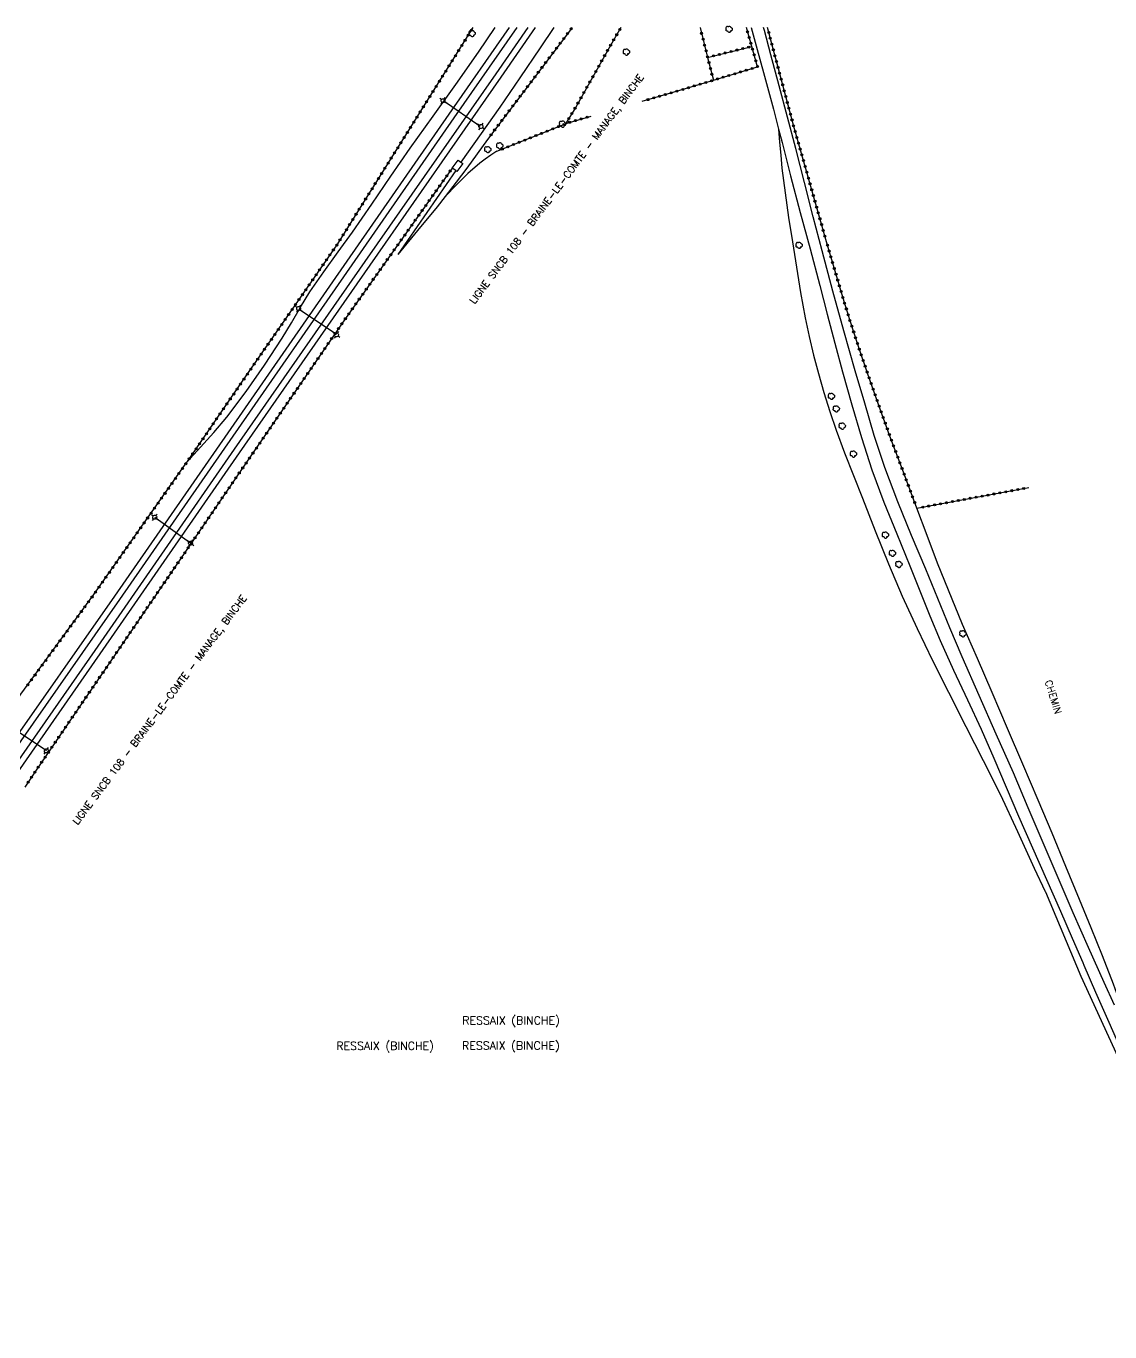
# Model space of a CAD drawing. Header units: millimetres. Extents: x 138000 to 139001, y 123000 to 124000.
# Drawn here: x 138395.1 to 138664.3, y 123676 to 124000.4 of the extents above; entities that cross this region are included whole.
import ezdxf
from ezdxf.enums import TextEntityAlignment as Align

# ---------------------------------------------------------------- set-up
doc = ezdxf.new("R2010")
doc.units = ezdxf.units.MM
doc.layers.get('0').update_dxf_attribs({"linetype": 'CONTINUOUS'})
for name, color, linetype in [('W0071', 7, 'CONTINUOUS'), ('W0104', 1, 'CONTINUOUS'), ('W0211', 2, 'CONTINUOUS'), ('W0214', 2, 'CONTINUOUS'), ('W0300', 7, 'CONTINUOUS'), ('W0322', 7, 'CONTINUOUS'), ('W0323', 7, 'CONTINUOUS'), ('W0330', 7, 'CONTINUOUS'), ('W0610', 7, 'CONTINUOUS'), ('W0611', 7, 'CONTINUOUS'), ('W0700', 7, 'CONTINUOUS'), ('W0980', 7, 'CONTINUOUS'), ('W0989', 7, 'CONTINUOUS')]:
    doc.layers.add(name, color=color, linetype=linetype)
doc.styles.get("Standard").update_dxf_attribs({"font": 'romans.shx', "width": 0.85})

# ---------------------------------------------------------------- blocks, each defined once
blk = doc.blocks.new('T610')
for p, q in [((-0.500001, 0), (-1.000002, 0)), ((0, 0.500001), (0, 1.000002)), ((0.500001, 0), (1.000002, 0)), ((0, -0.500001), (0, -1.000002))]:
    blk.add_line(p, q)
blk.add_ellipse((0, 0), major_axis=(-0.353554, 0.353554), ratio=1, start_param=3.926990817, end_param=10.2101761242)
blk = doc.blocks.new('T300')
for p, q in [((-0.8, 0.51), (-0.86, 0.34)), ((-0.86, 0.34), (-0.86, 0.17)), ((-0.86, 0.17), (-0.74, 0.06)), ((-0.69, 0.63), (-0.8, 0.51)), ((-0.8, -0.06), (-0.74, 0.06)), ((-0.74, 0.06), (-0.69, 0.11)), ((-0.57, 0.69), (-0.69, 0.63)), ((-0.46, 0.69), (-0.57, 0.69)), ((-0.29, 0.63), (-0.46, 0.69)), ((-0.29, 0.63), (-0.17, 0.74)), ((-0.23, 0.57), (-0.29, 0.63)), ((-0.17, 0.74), (-0.06, 0.8)), ((-0.06, 0.8), (0.06, 0.8)), ((0.06, 0.8), (0.23, 0.74)), ((0.23, 0.74), (0.34, 0.63)), ((0.34, 0.63), (0.4, 0.51)), ((0.46, 0.46), (0.34, 0.46)), ((0.4, 0.51), (0.4, 0.46)), ((0.57, 0.4), (0.46, 0.46)), ((0.57, 0.4), (0.69, 0.29)), ((0.69, 0.29), (0.74, 0.17)), ((0.74, 0.06), (0.69, -0.17)), ((0.74, 0.17), (0.74, 0.06)), ((-0.8, -0.17), (-0.8, -0.06)), ((-0.8, -0.23), (-0.8, -0.17)), ((-0.74, -0.34), (-0.8, -0.23)), ((-0.69, -0.4), (-0.74, -0.34)), ((-0.51, -0.46), (-0.69, -0.4)), ((-0.4, -0.46), (-0.51, -0.46)), ((-0.4, -0.46), (-0.34, -0.46)), ((-0.34, -0.46), (-0.34, -0.4)), ((-0.34, -0.51), (-0.34, -0.46)), ((-0.29, -0.63), (-0.34, -0.51)), ((-0.17, -0.74), (-0.29, -0.63)), ((-0.06, -0.8), (-0.17, -0.74)), ((0.06, -0.8), (-0.06, -0.8)), ((0.17, -0.74), (0.06, -0.8)), ((0.23, -0.69), (0.17, -0.74)), ((0.29, -0.46), (0.23, -0.46)), ((0.29, -0.63), (0.23, -0.69)), ((0.46, -0.4), (0.29, -0.46)), ((0.34, -0.51), (0.29, -0.63)), ((0.34, -0.51), (0.34, -0.46)), ((0.57, -0.34), (0.46, -0.4)), ((0.63, -0.29), (0.57, -0.34)), ((0.69, -0.17), (0.63, -0.29))]:
    blk.add_line(p, q)
blk = doc.blocks.new('t323o')
at = {"color": 0, "linetype": 'Continuous'}
for radius in [0.25, 0.15]:
    blk.add_circle((0, 0), radius, dxfattribs=at)
blk = doc.blocks.new('t322o')
at = {"color": 0, "linetype": 'Continuous'}
for radius in [0.25, 0.15]:
    blk.add_circle((0, 0), radius, dxfattribs=at)

msp = doc.modelspace()

# ---------------------------------------------------------------- linework, layer by layer
at = {"layer": 'W0071'}
for points in [[(138575.18, 124000), (138576.45, 123995.48), (138578.52, 123987.97), (138580.71, 123979.71), (138581.97, 123974.79), (138582.84, 123971.44), (138584.98, 123963.17), (138587.38, 123954.1), (138589.79, 123945.04), (138592.19, 123935.97), (138594.05, 123928.8), (138595.92, 123921.62), (138597.86, 123914.47), (138600.16, 123906.32), (138602.56, 123898.21), (138605.18, 123890.17), (138608.14, 123882.15), (138611.33, 123874.21), (138614.55, 123866.29), (138617.04, 123860.09), (138619.55, 123853.89), (138622.14, 123847.74), (138625.46, 123840.36), (138628.9, 123833.04), (138632.27, 123825.69), (138635.41, 123818.52), (138638.5, 123811.32), (138641.6, 123804.13), (138645.07, 123796.25), (138648.56, 123788.38), (138652.03, 123780.49), (138654.93, 123773.8), (138657.53, 123767.77), (138657.82, 123767.11), (138660.7, 123760.41), (138664, 123752.9), (138667.3, 123745.39)], [(138665.41, 123757.16), (138662.83, 123762.79), (138658.98, 123771.45), (138655.18, 123780.14), (138651.4, 123788.83), (138647.69, 123797.51), (138644.01, 123806.2), (138640.3, 123814.87), (138636.06, 123824.48), (138631.77, 123834.07), (138627.57, 123843.69), (138624.52, 123850.92), (138621.51, 123858.18), (138618.52, 123865.44), (138615.03, 123873.82), (138611.57, 123882.21), (138608.37, 123890.69), (138605.76, 123898.65), (138603.37, 123906.7), (138601.04, 123914.76), (138598.2, 123924.65), (138595.45, 123934.57), (138592.78, 123944.52), (138590.59, 123953.01), (138588.45, 123961.51), (138586.27, 123970.01), (138584.21, 123977.76), (138582.12, 123985.51), (138580.04, 123993.26), (138578.46, 123999.27), (138578.27, 124000)]]:
    msp.add_lwpolyline(points, dxfattribs=at)
at = {"layer": 'W0104'}
msp.add_lwpolyline([(138500.93, 123965.12), (138502.38, 123967.09), (138503.08, 123966.58), (138503.53, 123966.25), (138502.08, 123964.28), (138501.81, 123964.47)], close=True, dxfattribs=at)
at = {"layer": 'W0211'}
for points in [[(138435.02, 123892.07), (138438.35, 123895.75), (138441.68, 123899.44), (138444.9, 123903.21), (138449.74, 123909.57), (138454.28, 123916.15), (138458.63, 123922.87), (138460.95, 123926.69), (138463.2, 123930.54), (138465.55, 123934.34), (138468.98, 123939.35), (138472.57, 123944.26), (138476.14, 123949.18), (138480.94, 123956.13), (138485.69, 123963.11), (138490.49, 123970.06), (138496.14, 123978), (138501.84, 123985.91), (138507.45, 123993.87), (138511.57, 124000)], [(138526.11, 124000), (138522.72, 123994.96), (138517.74, 123987.56), (138512.7, 123980.2), (138509.51, 123975.65), (138506.29, 123971.11), (138503.08, 123966.58)], [(138581.97, 123974.79), (138582.24, 123971.56), (138582.51, 123968.33), (138582.82, 123965.1), (138583.58, 123958.98), (138584.48, 123952.87), (138585.43, 123946.77), (138586.39, 123940.47), (138587.4, 123934.17), (138588.57, 123927.91), (138589.58, 123923.28), (138590.68, 123918.66), (138591.88, 123914.07), (138593.25, 123909.36), (138594.72, 123904.67), (138596.28, 123900.02), (138598.35, 123894.35), (138600.56, 123888.73), (138602.8, 123883.12), (138606, 123874.96), (138609.26, 123866.82), (138612.68, 123858.75), (138616.38, 123850.75), (138620.25, 123842.82), (138624.16, 123834.92), (138628.46, 123826.4), (138632.81, 123817.92), (138637.08, 123809.39), (138641.31, 123800.33), (138645.44, 123791.23), (138648.24, 123785.43)], [(138501.81, 123964.47), (138487.38, 123943.6)], [(138670.62, 123745.59), (138670, 123747.73), (138669.37, 123749.87), (138668.72, 123752.01), (138667.59, 123755.48), (138666.4, 123758.93), (138665.17, 123762.37), (138662.48, 123769.42), (138659.62, 123776.41), (138656.73, 123783.39), (138653.33, 123791.64), (138649.9, 123799.88), (138646.43, 123808.11), (138642.64, 123817.02), (138638.82, 123825.91), (138635.01, 123834.8), (138631.35, 123843.26), (138627.69, 123851.71), (138624.15, 123860.22), (138621.48, 123867), (138618.9, 123873.81), (138616.31, 123880.62)], [(138648.24, 123785.43), (138648.27, 123785.33), (138657.1, 123764.33), (138670.83, 123734.4), (138672.01, 123733.62)]]:
    msp.add_lwpolyline(points, dxfattribs=at)
at = {"layer": 'W0214'}
msp.add_lwpolyline([(138509.64, 123972.17), (138507.07, 123968.63), (138504.5, 123965.08), (138501.88, 123961.57), (138499.14, 123958.07), (138497.13, 123955.51), (138492.25, 123949.56), (138487.38, 123943.6)], dxfattribs=at)
at = {"layer": 'W0322'}
msp.add_lwpolyline([(138616.31, 123880.62), (138612.97, 123889.59), (138609.63, 123898.55), (138606.38, 123907.55), (138604.07, 123914.14), (138601.82, 123920.75), (138599.64, 123927.39), (138597.67, 123933.83), (138595.79, 123940.29), (138593.9, 123946.76)], dxfattribs=at)
at = {"layer": 'W0323'}
for points in [[(138376.57, 123809.73), (138385.39, 123822.37), (138393.78, 123834.4), (138411.89, 123859.19), (138435.02, 123892.07), (138435.13, 123892.23), (138449, 123912.44), (138472.29, 123946.07), (138506.08, 124000)], [(138530.64, 124000), (138530.25, 123999.47), (138509.64, 123972.17)], [(138542.79, 124000), (138539.53, 123994.39), (138531.6, 123980.28), (138529.08, 123976.12)], [(138548.09, 123981.69), (138555.25, 123983.77), (138565.79, 123986.95), (138576.76, 123990.25), (138575.31, 123995.35), (138573.98, 124000)], [(138562.5, 124000), (138564.36, 123992.61), (138565.79, 123986.95)], [(138593.9, 123946.76), (138585.74, 123975.43), (138579.21, 124000)], [(138564.36, 123992.61), (138575.31, 123995.35)], [(138511.96, 123969.29), (138529.08, 123976.12), (138529.73, 123976.38), (138535.39, 123978.02)], [(138500.93, 123965.12), (138474.17, 123927.43), (138450.74, 123893.34), (138397.54, 123815.53), (138394.76, 123811.3)], [(138616.31, 123880.62), (138644.15, 123885.74)]]:
    msp.add_lwpolyline(points, dxfattribs=at)
at = {"layer": 'W0330'}
msp.add_lwpolyline([(138511.96, 123969.29), (138510.54, 123968.32), (138509.12, 123967.36), (138507.74, 123966.36), (138504.75, 123963.75), (138501.94, 123960.91), (138499.14, 123958.07)], dxfattribs=at)
at = {"layer": 'W0611'}
for points in [[(138498.81, 123981.8), (138507.88, 123975.54)], [(138472.13, 123923.75), (138462.87, 123930)], [(138427.02, 123878.35), (138435.96, 123871.93)], [(138400.1, 123820.37), (138390.88, 123826.55)]]:
    msp.add_lwpolyline(points, dxfattribs=at)
at = {"layer": 'W0700'}
for points in [[(138515.06, 124000), (138500.06, 123978.48), (138474.71, 123941.98), (138445.18, 123899.36), (138417, 123858.79), (138389.47, 123819.34), (138359.84, 123776.7), (138330.5, 123734.4), (138302.06, 123693.54), (138289.84, 123676)], [(138516.92, 124000), (138501.31, 123977.61), (138475.97, 123941.11), (138446.44, 123898.48), (138418.26, 123857.92), (138390.72, 123818.47), (138361.1, 123775.82), (138331.75, 123733.53), (138303.32, 123692.66), (138291.71, 123676)], [(138294.36, 123676), (138316.94, 123708.48), (138348.77, 123754.02), (138381.58, 123801.36), (138412.18, 123845.29), (138446.85, 123895.24), (138479.3, 123941.9), (138511.81, 123988.56), (138519.75, 124000)], [(138296.22, 123676), (138318.2, 123707.6), (138350.02, 123753.14), (138382.84, 123800.49), (138413.44, 123844.42), (138448.1, 123894.37), (138480.55, 123941.02), (138513.06, 123987.69), (138521.61, 124000)]]:
    msp.add_lwpolyline(points, dxfattribs=at)

# ---------------------------------------------------------------- block references
at = {"layer": 'W0300'}
for p in [(138505.9, 123998.51), (138569.73, 123999.57), (138544.23, 123993.91), (138528.37, 123976.01), (138509.79, 123969.68), (138512.76, 123970.62), (138587.11, 123945.89), (138595.14, 123908.38), (138596.36, 123905.27), (138597.84, 123900.99), (138600.62, 123894.05), (138608.57, 123873.93), (138610.31, 123869.38), (138611.9, 123866.63), (138627.8, 123849.4)]:
    msp.add_blockref('T300', p, dxfattribs=at)
at = {"layer": 'W0322'}
for p, rotation in [((138594.14, 123945.93), 106.2925396265906), ((138594.56, 123944.5), 106.2925396265906), ((138594.98, 123943.06), 106.2925396265906), ((138595.4, 123941.62), 106.2925396265906), ((138595.82, 123940.18), 106.2949271494417), ((138596.24, 123938.74), 106.2949271494417), ((138596.66, 123937.3), 106.2949271494417), ((138597.08, 123935.86), 106.2949271494417), ((138597.5, 123934.42), 106.2949271494417), ((138597.93, 123932.98), 107.016373298122), ((138598.37, 123931.55), 107.016373298122), ((138598.81, 123930.11), 107.016373298122), ((138599.25, 123928.68), 107.016373298122), ((138599.69, 123927.24), 108.1081111774751), ((138600.16, 123925.82), 108.1081111774751), ((138600.63, 123924.39), 108.1081111774751), ((138601.09, 123922.97), 108.1081111774751), ((138601.56, 123921.54), 108.1081111774751), ((138602.03, 123920.12), 108.8577020971215), ((138602.52, 123918.7), 108.8577020971215), ((138603, 123917.28), 108.8577020971215), ((138603.49, 123915.86), 108.8577020971215), ((138603.97, 123914.44), 108.8577020971215), ((138604.46, 123913.02), 109.2753373273154), ((138604.96, 123911.61), 109.2753373273154), ((138605.45, 123910.19), 109.2753373273154), ((138605.95, 123908.78), 109.2753373273154), ((138606.45, 123907.36), 109.8613172894731), ((138606.96, 123905.95), 109.8613172894731), ((138607.47, 123904.54), 109.8613172894731), ((138607.98, 123903.13), 109.8613172894731), ((138608.49, 123901.72), 109.8613172894731), ((138609, 123900.31), 109.8613172894731), ((138609.5, 123898.9), 109.8613172894731), ((138610.02, 123897.49), 110.4333788862959), ((138610.55, 123896.08), 110.4333788862959), ((138611.07, 123894.68), 110.4333788862959), ((138611.6, 123893.27), 110.4333788862959), ((138612.12, 123891.87), 110.4333788862959), ((138612.64, 123890.46), 110.4333788862959), ((138613.17, 123889.06), 110.4389907699983), ((138613.69, 123887.65), 110.4389907699983), ((138614.21, 123886.24), 110.4389907699983), ((138614.74, 123884.84), 110.4389907699983), ((138615.26, 123883.43), 110.4389907699983), ((138615.79, 123882.03), 110.4389907699983)]:
    msp.add_blockref('t322o', p, dxfattribs=dict(at, rotation=rotation))
at = {"layer": 'W0323'}
for p, rotation in [((138504.89, 123998.1), 57.92776135267014), ((138505.69, 123999.37), 57.92776135267014), ((138529.53, 123998.51), 232.9454908162646), ((138530.43, 123999.71), 234.2658112021815), ((138541.76, 123998.24), 239.8205793568452), ((138542.52, 123999.54), 239.8205793568452), ((138562.85, 123998.58), 284.1577288147624), ((138574.27, 123998.98), 105.9150626697453), ((138579.53, 123998.81), 104.894947523918), ((138503.3, 123995.56), 57.92776135267014), ((138504.09, 123996.83), 57.92776135267014), ((138526.82, 123994.92), 232.9454908162646), ((138527.72, 123996.11), 232.9454908162646), ((138528.63, 123997.31), 232.9454908162646), ((138540.26, 123995.65), 239.8205793568452), ((138541.01, 123996.94), 239.8205793568452), ((138563.22, 123997.13), 284.1577288147624), ((138563.59, 123995.67), 284.1577288147624), ((138573.09, 123994.79), 14.03131776476493), ((138574.55, 123995.16), 14.03131776476493), ((138574.68, 123997.54), 105.9150626697453), ((138575.09, 123996.1), 105.9150626697453), ((138575.51, 123994.66), 105.920138453955), ((138579.91, 123997.36), 104.894947523918), ((138580.3, 123995.91), 104.894947523918), ((138500.91, 123991.75), 57.92776135267014), ((138501.7, 123993.02), 57.92776135267014), ((138502.5, 123994.29), 57.92776135267014), ((138524.11, 123991.33), 232.9454908162646), ((138525.01, 123992.52), 232.9454908162646), ((138525.91, 123993.72), 232.9454908162646), ((138538.03, 123991.73), 240.6644269109274), ((138538.77, 123993.04), 240.6644269109274), ((138539.5, 123994.35), 240.6644269109274), ((138563.96, 123994.22), 284.1577288147624), ((138564.32, 123992.76), 284.1577288147624), ((138564.69, 123991.31), 284.162256889113), ((138565.82, 123992.98), 14.03131776476493), ((138567.27, 123993.34), 14.03131776476493), ((138568.73, 123993.7), 14.03131776476493), ((138570.18, 123994.07), 14.03131776476493), ((138571.64, 123994.43), 14.03131776476493), ((138575.92, 123993.21), 105.920138453955), ((138576.33, 123991.77), 105.920138453955), ((138580.68, 123994.46), 104.894947523918), ((138581.07, 123993.01), 104.894947523918), ((138581.45, 123991.56), 104.894947523918), ((138499.31, 123989.21), 57.92776135267014), ((138500.11, 123990.48), 57.92776135267014), ((138522.3, 123988.93), 232.9454908162646), ((138523.2, 123990.13), 232.9454908162646), ((138536.56, 123989.12), 240.6644269109274), ((138537.3, 123990.43), 240.6644269109274), ((138565.06, 123989.85), 284.162256889113), ((138565.42, 123988.4), 284.162256889113), ((138569.65, 123988.11), 16.78401186919552), ((138571.09, 123988.54), 16.78401186919552), ((138572.53, 123988.98), 16.78401186919552), ((138573.96, 123989.41), 16.78401186919552), ((138575.4, 123989.84), 16.78401186919552), ((138576.74, 123990.33), 105.920138453955), ((138581.84, 123990.11), 104.894947523918), ((138582.22, 123988.66), 104.894947523918), ((138496.92, 123985.39), 57.92776135267014), ((138497.72, 123986.66), 57.92776135267014), ((138498.52, 123987.93), 57.92776135267014), ((138519.59, 123985.34), 232.9454908162646), ((138520.49, 123986.54), 232.9454908162646), ((138521.4, 123987.74), 232.9454908162646), ((138534.36, 123985.19), 240.6644269109274), ((138535.09, 123986.5), 240.6644269109274), ((138535.83, 123987.81), 240.6644269109274), ((138559.6, 123985.08), 16.78201128398991), ((138561.04, 123985.51), 16.78201128398991), ((138562.47, 123985.95), 16.78201128398991), ((138563.91, 123986.38), 16.78201128398991), ((138565.35, 123986.81), 16.78201128398991), ((138566.78, 123987.24), 16.78401186919552), ((138568.22, 123987.68), 16.78401186919552), ((138582.61, 123987.21), 104.894947523918), ((138583, 123985.76), 104.894947523918), ((138494.54, 123981.58), 57.92776135267014), ((138495.33, 123982.85), 57.92776135267014), ((138496.13, 123984.12), 57.92776135267014), ((138516.88, 123981.75), 232.9454908162646), ((138517.78, 123982.95), 232.9454908162646), ((138518.68, 123984.14), 232.9454908162646), ((138532.89, 123982.58), 240.6644269109274), ((138533.62, 123983.89), 240.6644269109274), ((138549.53, 123982.11), 16.15366139908303), ((138550.97, 123982.53), 16.15366139908303), ((138552.41, 123982.94), 16.15366139908303), ((138553.85, 123983.36), 16.15366139908303), ((138555.29, 123983.78), 16.78201128398991), ((138556.73, 123984.21), 16.78201128398991), ((138558.17, 123984.65), 16.78201128398991), ((138583.38, 123984.31), 104.894947523918), ((138583.77, 123982.86), 104.894947523918), ((138492.94, 123979.04), 57.92776135267014), ((138493.74, 123980.31), 57.92776135267014), ((138515.07, 123979.36), 232.9454908162646), ((138515.97, 123980.55), 232.9454908162646), ((138530.63, 123978.69), 238.8969263803718), ((138531.41, 123979.97), 238.8969263803718), ((138532.15, 123981.27), 240.6644269109274), ((138584.15, 123981.41), 104.894947523918), ((138584.54, 123979.96), 104.894947523918), ((138584.92, 123978.51), 104.894947523918), ((138490.55, 123975.22), 57.92776135267014), ((138491.35, 123976.49), 57.92776135267014), ((138492.15, 123977.77), 57.92776135267014), ((138512.36, 123975.76), 232.9454908162646), ((138513.26, 123976.96), 232.9454908162646), ((138514.16, 123978.16), 232.9454908162646), ((138527.28, 123975.4), 21.74428509899262), ((138528.68, 123975.95), 21.74428509899262), ((138529.86, 123977.4), 238.8969263803718), ((138530.08, 123976.48), 16.15366139899092), ((138531.52, 123976.89), 16.15366139899092), ((138532.96, 123977.31), 16.15366139899092), ((138534.4, 123977.73), 16.15366139899092), ((138585.31, 123977.06), 104.894947523918), ((138585.69, 123975.61), 104.894947523918), ((138488.96, 123972.68), 57.92776135267014), ((138489.76, 123973.95), 57.92776135267014), ((138510.55, 123973.37), 232.9454908162646), ((138511.45, 123974.57), 232.9454908162646), ((138518.92, 123972.06), 21.74428509899262), ((138520.32, 123972.62), 21.74428509899262), ((138521.71, 123973.18), 21.74428509899262), ((138523.1, 123973.73), 21.74428509899262), ((138524.5, 123974.29), 21.74428509899262), ((138525.89, 123974.84), 21.74428509899262), ((138586.1, 123974.17), 105.8717404615208), ((138586.51, 123972.73), 105.8717404615208), ((138486.57, 123968.87), 57.92776135267014), ((138487.37, 123970.14), 57.92776135267014), ((138488.16, 123971.41), 57.92776135267014), ((138513.35, 123969.84), 21.74428509899262), ((138514.74, 123970.4), 21.74428509899262), ((138516.14, 123970.95), 21.74428509899262), ((138517.53, 123971.51), 21.74428509899262), ((138586.92, 123971.28), 105.8717404615208), ((138587.33, 123969.84), 105.8717404615208), ((138484.98, 123966.33), 57.92776135267014), ((138485.77, 123967.6), 57.92776135267014), ((138587.74, 123968.4), 105.8717404615208), ((138588.15, 123966.95), 105.8717404615208), ((138588.56, 123965.51), 105.8717404615208), ((138482.59, 123962.51), 57.92776135267014), ((138483.38, 123963.78), 57.92776135267014), ((138484.18, 123965.06), 57.92776135267014), ((138499.54, 123963.16), 234.6337882931176), ((138500.41, 123964.38), 234.6337882931176), ((138588.97, 123964.07), 105.8717404615208), ((138589.38, 123962.63), 105.8717404615208), ((138481, 123959.97), 57.92776135267014), ((138481.79, 123961.24), 57.92776135267014), ((138496.93, 123959.49), 234.6337882931176), ((138497.8, 123960.71), 234.6337882931176), ((138498.67, 123961.94), 234.6337882931176), ((138589.79, 123961.18), 105.8717404615208), ((138590.2, 123959.74), 105.8717404615208), ((138478.61, 123956.16), 57.92776135267014), ((138479.4, 123957.43), 57.92776135267014), ((138480.2, 123958.7), 57.92776135267014), ((138494.33, 123955.82), 234.6337882931176), ((138495.2, 123957.04), 234.6337882931176), ((138496.06, 123958.27), 234.6337882931176), ((138590.61, 123958.3), 105.8717404615208), ((138591.02, 123956.85), 105.8717404615208), ((138476.22, 123952.34), 57.92776135267014), ((138477.01, 123953.62), 57.92776135267014), ((138477.81, 123954.89), 57.92776135267014), ((138492.59, 123953.37), 234.6337882931176), ((138493.46, 123954.6), 234.6337882931176), ((138591.43, 123955.41), 105.8717404615208), ((138591.84, 123953.97), 105.8717404615208), ((138592.26, 123952.53), 105.8717404615208), ((138474.62, 123949.8), 57.92776135267014), ((138475.42, 123951.07), 57.92776135267014), ((138489.99, 123949.7), 234.6337882931176), ((138490.86, 123950.93), 234.6337882931176), ((138491.72, 123952.15), 234.6337882931176), ((138592.67, 123951.08), 105.8717404615208), ((138593.08, 123949.64), 105.8717404615208), ((138472.23, 123945.99), 55.30466932539976), ((138473.03, 123947.26), 57.92776135267014), ((138473.83, 123948.53), 57.92776135267014), ((138487.38, 123946.03), 234.6337882931176), ((138488.25, 123947.26), 234.6337882931176), ((138489.12, 123948.48), 234.6337882931176), ((138593.49, 123948.2), 105.8717404615208), ((138470.52, 123943.53), 55.30466932539976), ((138471.38, 123944.76), 55.30466932539976), ((138485.65, 123943.59), 234.6337882931176), ((138486.51, 123944.81), 234.6337882931176), ((138467.96, 123939.83), 55.30466932539976), ((138468.81, 123941.06), 55.30466932539976), ((138469.67, 123942.29), 55.30466932539976), ((138483.04, 123939.92), 234.6337882931176), ((138483.91, 123941.14), 234.6337882931176), ((138484.78, 123942.37), 234.6337882931176), ((138465.4, 123936.13), 55.30466932539976), ((138466.25, 123937.36), 55.30466932539976), ((138467.11, 123938.59), 55.30466932539976), ((138480.44, 123936.25), 234.6337882931176), ((138481.3, 123937.47), 234.6337882931176), ((138482.17, 123938.7), 234.6337882931176), ((138463.69, 123933.66), 55.30466932539976), ((138464.55, 123934.89), 55.30466932539976), ((138478.7, 123933.8), 234.6337882931176), ((138479.57, 123935.03), 234.6337882931176), ((138461.13, 123929.96), 55.30466932539976), ((138461.98, 123931.19), 55.30466932539976), ((138462.84, 123932.43), 55.30466932539976), ((138476.1, 123930.13), 234.6337882931176), ((138476.96, 123931.36), 234.6337882931176), ((138477.83, 123932.58), 234.6337882931176), ((138459.42, 123927.49), 55.30466932539976), ((138460.28, 123928.73), 55.30466932539976), ((138473.51, 123926.45), 235.484343333902), ((138474.36, 123927.69), 234.6337882931176), ((138475.23, 123928.91), 234.6337882931176), ((138456.86, 123923.79), 55.30466932539976), ((138457.72, 123925.03), 55.30466932539976), ((138458.57, 123926.26), 55.30466932539976), ((138471.81, 123923.98), 235.484343333902), ((138472.66, 123925.22), 235.484343333902), ((138454.3, 123920.09), 55.30466932539976), ((138455.15, 123921.33), 55.30466932539976), ((138456.01, 123922.56), 55.30466932539976), ((138469.26, 123920.27), 235.484343333902), ((138470.11, 123921.51), 235.484343333902), ((138470.96, 123922.75), 235.484343333902), ((138452.59, 123917.63), 55.30466932539976), ((138453.45, 123918.86), 55.30466932539976), ((138467.56, 123917.8), 235.484343333902), ((138468.41, 123919.04), 235.484343333902), ((138450.03, 123913.93), 55.30466932539976), ((138450.88, 123915.16), 55.30466932539976), ((138451.74, 123916.39), 55.30466932539976), ((138465.01, 123914.09), 235.484343333902), ((138465.86, 123915.33), 235.484343333902), ((138466.71, 123916.57), 235.484343333902), ((138447.48, 123910.22), 55.53109456410257), ((138448.33, 123911.46), 55.53109456410257), ((138449.18, 123912.69), 55.30466932539976), ((138462.46, 123910.39), 235.484343333902), ((138463.31, 123911.62), 235.484343333902), ((138464.16, 123912.86), 235.484343333902), ((138445.78, 123907.75), 55.53109456410257), ((138446.63, 123908.98), 55.53109456410257), ((138460.76, 123907.91), 235.484343333902), ((138461.61, 123909.15), 235.484343333902), ((138443.23, 123904.04), 55.53109456410257), ((138444.08, 123905.27), 55.53109456410257), ((138444.93, 123906.51), 55.53109456410257), ((138458.21, 123904.21), 235.484343333902), ((138459.06, 123905.44), 235.484343333902), ((138459.91, 123906.68), 235.484343333902), ((138441.54, 123901.56), 55.53109456410257), ((138442.38, 123902.8), 55.53109456410257), ((138455.66, 123900.5), 235.484343333902), ((138456.51, 123901.73), 235.484343333902), ((138457.36, 123902.97), 235.484343333902), ((138438.99, 123897.85), 55.53109456410257), ((138439.84, 123899.09), 55.53109456410257), ((138440.69, 123900.33), 55.53109456410257), ((138453.96, 123898.03), 235.484343333902), ((138454.81, 123899.26), 235.484343333902), ((138436.44, 123894.14), 55.53109456410257), ((138437.29, 123895.38), 55.53109456410257), ((138438.14, 123896.62), 55.53109456410257), ((138451.41, 123894.32), 235.484343333902), ((138452.26, 123895.55), 235.484343333902), ((138453.11, 123896.79), 235.484343333902), ((138434.74, 123891.67), 54.88782485083623), ((138435.59, 123892.91), 55.53109456410257), ((138449.71, 123891.84), 235.6445008992629), ((138450.56, 123893.08), 235.6445008992629), ((138432.15, 123887.99), 54.88782485083623), ((138433.01, 123889.22), 54.88782485083623), ((138433.88, 123890.45), 54.88782485083623), ((138447.17, 123888.13), 235.6445008992629), ((138448.02, 123889.37), 235.6445008992629), ((138448.86, 123890.61), 235.6445008992629), ((138429.56, 123884.31), 54.88782485083623), ((138430.42, 123885.54), 54.88782485083623), ((138431.29, 123886.77), 54.88782485083623), ((138444.63, 123884.41), 235.6445008992629), ((138445.48, 123885.65), 235.6445008992629), ((138446.33, 123886.89), 235.6445008992629), ((138636.96, 123884.42), 10.42734794874956), ((138638.44, 123884.69), 10.42734794874956), ((138639.91, 123884.97), 10.42734794874956), ((138641.39, 123885.24), 10.42734794874956), ((138642.86, 123885.51), 10.42734794874956), ((138427.84, 123881.86), 54.88782485083623), ((138428.7, 123883.09), 54.88782485083623), ((138442.94, 123881.94), 235.6445008992629), ((138443.79, 123883.18), 235.6445008992629), ((138619.26, 123881.16), 10.42734794874956), ((138620.74, 123881.44), 10.42734794874956), ((138622.21, 123881.71), 10.42734794874956), ((138623.69, 123881.98), 10.42734794874956), ((138625.16, 123882.25), 10.42734794874956), ((138626.64, 123882.52), 10.42734794874956), ((138628.11, 123882.79), 10.42734794874956), ((138629.59, 123883.07), 10.42734794874956), ((138631.06, 123883.34), 10.42734794874956), ((138632.54, 123883.61), 10.42734794874956), ((138634.01, 123883.88), 10.42734794874956), ((138635.49, 123884.15), 10.42734794874956), ((138425.25, 123878.18), 54.88782485083623), ((138426.11, 123879.4), 54.88782485083623), ((138426.97, 123880.63), 54.88782485083623), ((138440.4, 123878.22), 235.6445008992629), ((138441.25, 123879.46), 235.6445008992629), ((138442.09, 123880.7), 235.6445008992629), ((138617.79, 123880.89), 10.42734794874956), ((138422.66, 123874.5), 54.88782485083623), ((138423.52, 123875.72), 54.88782485083623), ((138424.38, 123876.95), 54.88782485083623), ((138437.86, 123874.51), 235.6445008992629), ((138438.71, 123875.75), 235.6445008992629), ((138439.55, 123876.98), 235.6445008992629), ((138420.93, 123872.04), 54.88782485083623), ((138421.8, 123873.27), 54.88782485083623), ((138436.17, 123872.03), 235.6445008992629), ((138437.01, 123873.27), 235.6445008992629), ((138418.35, 123868.36), 54.88782485083623), ((138419.21, 123869.59), 54.88782485083623), ((138420.07, 123870.82), 54.88782485083623), ((138433.63, 123868.32), 235.6445008992629), ((138434.47, 123869.55), 235.6445008992629), ((138435.32, 123870.79), 235.6445008992629), ((138416.62, 123865.91), 54.88782485083623), ((138417.48, 123867.13), 54.88782485083623), ((138431.93, 123865.84), 235.6445008992629), ((138432.78, 123867.08), 235.6445008992629), ((138414.03, 123862.23), 54.88782485083623), ((138414.89, 123863.45), 54.88782485083623), ((138415.76, 123864.68), 54.88782485083623), ((138429.4, 123862.12), 235.6445008992629), ((138430.24, 123863.36), 235.6445008992629), ((138431.09, 123864.6), 235.6445008992629), ((138411.43, 123858.55), 53.84749390491825), ((138412.31, 123859.77), 54.88782485083623), ((138413.17, 123861), 54.88782485083623), ((138426.86, 123858.41), 235.6445008992629), ((138427.7, 123859.65), 235.6445008992629), ((138428.55, 123860.89), 235.6445008992629), ((138409.66, 123856.13), 53.84749390491825), ((138410.55, 123857.34), 53.84749390491825), ((138425.16, 123855.93), 235.6445008992629), ((138426.01, 123857.17), 235.6445008992629), ((138407.01, 123852.5), 53.84749390491825), ((138407.89, 123853.71), 53.84749390491825), ((138408.78, 123854.92), 53.84749390491825), ((138422.62, 123852.22), 235.6445008992629), ((138423.47, 123853.46), 235.6445008992629), ((138424.32, 123854.69), 235.6445008992629), ((138404.35, 123848.86), 53.84749390491825), ((138405.24, 123850.07), 53.84749390491825), ((138406.12, 123851.29), 53.84749390491825), ((138420.93, 123849.74), 235.6445008992629), ((138421.78, 123850.98), 235.6445008992629), ((138402.58, 123846.44), 53.84749390491825), ((138403.47, 123847.65), 53.84749390491825), ((138418.39, 123846.03), 235.6445008992629), ((138419.24, 123847.26), 235.6445008992629), ((138420.08, 123848.5), 235.6445008992629), ((138399.93, 123842.81), 53.84749390491825), ((138400.81, 123844.02), 53.84749390491825), ((138401.7, 123845.23), 53.84749390491825), ((138415.85, 123842.31), 235.6445008992629), ((138416.7, 123843.55), 235.6445008992629), ((138417.54, 123844.79), 235.6445008992629), ((138397.27, 123839.17), 53.84749390491825), ((138398.16, 123840.39), 53.84749390491825), ((138399.04, 123841.6), 53.84749390491825), ((138414.16, 123839.83), 235.6445008992629), ((138415.01, 123841.07), 235.6445008992629), ((138395.5, 123836.75), 53.84749390491825), ((138396.39, 123837.96), 53.84749390491825), ((138411.62, 123836.12), 235.6445008992629), ((138412.47, 123837.36), 235.6445008992629), ((138413.31, 123838.6), 235.6445008992629), ((138409.08, 123832.4), 235.6445008992629), ((138409.93, 123833.64), 235.6445008992629), ((138410.77, 123834.88), 235.6445008992629), ((138407.39, 123829.93), 235.6445008992629), ((138408.23, 123831.17), 235.6445008992629), ((138404.85, 123826.21), 235.6445008992629), ((138405.69, 123827.45), 235.6445008992629), ((138406.54, 123828.69), 235.6445008992629), ((138403.15, 123823.74), 235.6445008992629), ((138404, 123824.97), 235.6445008992629), ((138400.61, 123820.02), 235.6445008992629), ((138401.46, 123821.26), 235.6445008992629), ((138402.31, 123822.5), 235.6445008992629), ((138398.08, 123816.31), 235.6445008992629), ((138398.92, 123817.54), 235.6445008992629), ((138399.77, 123818.78), 235.6445008992629), ((138396.41, 123813.81), 236.6493286901121), ((138397.24, 123815.06), 236.6493286901121), ((138395.59, 123812.56), 236.6493286901121)]:
    msp.add_blockref('t323o', p, dxfattribs=dict(at, rotation=rotation))
at = {"layer": 'W0610'}
for p, rotation in [((138498.62, 123981.85), 235.9999783355479), ((138508.03, 123975.46), 55.80001270845022), ((138462.76, 123930.21), 235.4000418396106), ((138472.16, 123923.69), 55.19996692948625), ((138427, 123878.36), 234.0000033239197), ((138435.92, 123871.95), 54.19997259348305), ((138400.08, 123820.32), 54.60003043354902)]:
    msp.add_blockref('T610', p, dxfattribs=dict(at, rotation=rotation))

# ---------------------------------------------------------------- texts
at = {"layer": 'W0980'}
for p in [(138515.53, 123753.24), (138484.24, 123746.91), (138515.49, 123746.98)]:
    msp.add_text('RESSAIX (BINCHE)', height=2, dxfattribs=at).set_placement(p, align=Align.MIDDLE)
at = {"layer": 'W0989'}
for s, rotation, p in [('LIGNE SNCB 108 - BRAINE-LE-COMTE - MANAGE, BINCHE', 53.2534, (138506.46, 123931.2)), ('LIGNE SNCB 108 - BRAINE-LE-COMTE - MANAGE, BINCHE', 53.2534, (138407.85, 123801.81)), ('CHEMIN', 287.371, (138648.1, 123837.6))]:
    msp.add_text(s, height=1.75, rotation=rotation, dxfattribs=at).set_placement(p)

doc.saveas('drawing.dxf')
